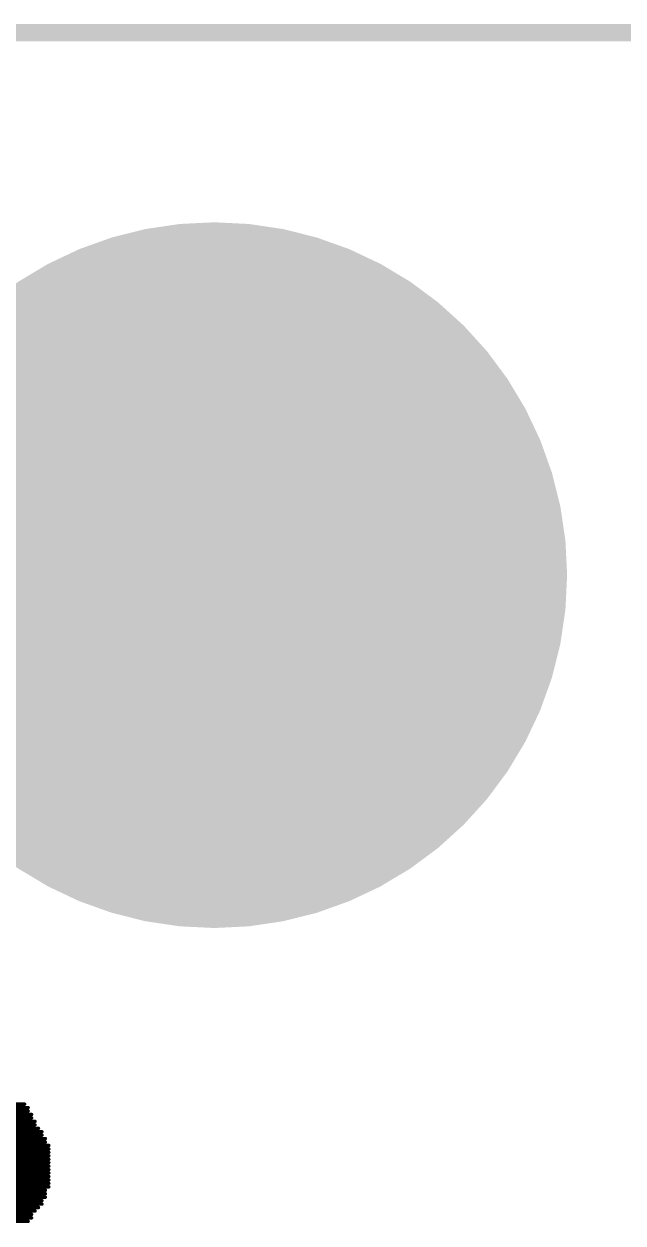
# Model space of a CAD drawing. Extents: x 749 to 923, y 554 to 649.
# Drawn here: x 848.56 to 852.97, y 621.41 to 630.25 of the extents above; entities that cross this region are included whole.
import ezdxf

# ---------------------------------------------------------------- set-up
doc = ezdxf.new("R2010")
doc.units = 0
doc.header["$MEASUREMENT"] = 0
doc.layers.get('0').update_dxf_attribs({"linetype": 'CONTINUOUS'})
for name, color, linetype in [('BOTTOMLAYER', 5, 'CONTINUOUS'), ('BOTTOMSOLDER', 6, 'CONTINUOUS'), ('KEEPOUTLAYER', 6, 'CONTINUOUS'), ('MULTILAYER', 9, 'CONTINUOUS'), ('TOPLAYER', 1, 'CONTINUOUS'), ('TOPOVERLAY', 7, 'CONTINUOUS'), ('TOPSOLDER', 216, 'CONTINUOUS')]:
    doc.layers.add(name, color=color, linetype=linetype)

# ---------------------------------------------------------------- blocks, each defined once
blk = doc.blocks.new('_________1')
at = {"layer": 'TOPOVERLAY', "const_width": 0.0254}
for points in [[(3.6322, 2.4638), (-3.8354, 2.4638)], [(3.683, 2.3876), (-3.8862, 2.3876)], [(3.6576, 2.4384), (-3.8608, 2.4384)], [(3.683, 2.413), (-3.8608, 2.413)], [(3.7338, 2.286), (-3.9624, 2.286)], [(3.7084, 2.3368), (-3.937, 2.3368)], [(3.7338, 2.3114), (-3.937, 2.3114)], [(3.7084, 2.3622), (-3.9116, 2.3622)], [(3.7592, 2.2098), (-3.9878, 2.2098)], [(3.7338, 2.2606), (-3.9624, 2.2606)], [(3.7338, 2.2352), (-3.9624, 2.2352)], [(3.7592, 2.1844), (-3.9878, 2.1844)], [(3.7592, 2.159), (-3.9878, 2.159)], [(3.7592, 2.1336), (-3.9878, 2.1336)], [(3.7592, 2.1082), (-3.9878, 2.1082)], [(3.7592, 2.0828), (-3.9878, 2.0828)], [(3.7592, 2.0574), (-3.9878, 2.0574)], [(3.7592, 2.032), (-3.9878, 2.032)], [(3.7592, 2.0066), (-3.9878, 2.0066)], [(3.7338, 1.9812), (-3.9878, 1.9812)], [(3.7338, 1.9558), (-3.9878, 1.9558)], [(3.7338, 1.9304), (-3.9878, 1.9304)], [(3.7084, 1.905), (-3.9878, 1.905)], [(3.7084, 1.8796), (-3.9624, 1.8796)], [(3.7084, 1.8542), (-3.9624, 1.8542)], [(3.683, 1.8288), (-3.937, 1.8288)], [(3.683, 1.8034), (-3.937, 1.8034)], [(3.6576, 1.778), (-3.9116, 1.778)], [(-2.0828, 1.7526), (-3.8862, 1.7526)], [(-2.8702, 1.7272), (-3.8862, 1.7272)], [(-2.8702, 1.7018), (-3.8608, 1.7018)], [(-2.8448, 1.6764), (-3.8608, 1.6764)], [(-2.8448, 1.651), (-3.8354, 1.651)], [(-2.8194, 1.6256), (-3.8354, 1.6256)], [(-2.8194, 1.6002), (-3.81, 1.6002)]]:
    blk.add_lwpolyline(points, dxfattribs=at)
at = {"layer": 'TOPOVERLAY', "const_width": 0.0127}
for points in [[(-3.84175, 2.4638, 1), (-3.82905, 2.4638, 1)], [(-3.89255, 2.3876, 1), (-3.87985, 2.3876, 1)], [(-3.86715, 2.4384, 1), (-3.85445, 2.4384, 1)], [(-3.86715, 2.413, 1), (-3.85445, 2.413, 1)], [(-3.96875, 2.286, 1), (-3.95605, 2.286, 1)], [(-3.94335, 2.3368, 1), (-3.93065, 2.3368, 1)], [(-3.94335, 2.3114, 1), (-3.93065, 2.3114, 1)], [(-3.91795, 2.3622, 1), (-3.90525, 2.3622, 1)], [(-3.99415, 2.2098, 1), (-3.98145, 2.2098, 1)], [(-3.96875, 2.2606, 1), (-3.95605, 2.2606, 1)], [(-3.96875, 2.2352, 1), (-3.95605, 2.2352, 1)], [(-3.99415, 2.1844, 1), (-3.98145, 2.1844, 1)], [(-3.99415, 2.159, 1), (-3.98145, 2.159, 1)], [(-3.99415, 2.1336, 1), (-3.98145, 2.1336, 1)], [(-3.99415, 2.1082, 1), (-3.98145, 2.1082, 1)], [(-3.99415, 2.0828, 1), (-3.98145, 2.0828, 1)], [(-3.99415, 2.0574, 1), (-3.98145, 2.0574, 1)], [(-3.99415, 2.032, 1), (-3.98145, 2.032, 1)], [(-3.99415, 2.0066, 1), (-3.98145, 2.0066, 1)], [(-3.99415, 1.9812, 1), (-3.98145, 1.9812, 1)], [(-3.99415, 1.9558, 1), (-3.98145, 1.9558, 1)], [(-3.99415, 1.9304, 1), (-3.98145, 1.9304, 1)], [(-3.99415, 1.905, 1), (-3.98145, 1.905, 1)], [(-3.96875, 1.8796, 1), (-3.95605, 1.8796, 1)], [(-3.96875, 1.8542, 1), (-3.95605, 1.8542, 1)], [(-3.94335, 1.8288, 1), (-3.93065, 1.8288, 1)], [(-3.94335, 1.8034, 1), (-3.93065, 1.8034, 1)], [(-3.91795, 1.778, 1), (-3.90525, 1.778, 1)], [(-3.89255, 1.7526, 1), (-3.87985, 1.7526, 1)], [(-3.89255, 1.7272, 1), (-3.87985, 1.7272, 1)], [(-3.86715, 1.7018, 1), (-3.85445, 1.7018, 1)], [(-3.86715, 1.6764, 1), (-3.85445, 1.6764, 1)], [(-3.84175, 1.651, 1), (-3.82905, 1.651, 1)], [(-3.84175, 1.6256, 1), (-3.82905, 1.6256, 1)], [(-3.81635, 1.6002, 1), (-3.80365, 1.6002, 1)]]:
    blk.add_lwpolyline(points, format="xyb", close=True, dxfattribs=at)

msp = doc.modelspace()

# ---------------------------------------------------------------- linework, layer by layer
at = {"layer": 'BOTTOMLAYER', "const_width": 2.5}
msp.add_lwpolyline([(848.7094, 626.1829, 1), (851.2094, 626.1829, 1)], format="xyb", close=True, dxfattribs=at)
at = {"layer": 'BOTTOMSOLDER', "const_width": 2.6016}
msp.add_lwpolyline([(848.6586, 626.1829, 1), (851.2602, 626.1829, 1)], format="xyb", close=True, dxfattribs=at)
at = {"layer": 'KEEPOUTLAYER', "const_width": 0.1272}
msp.add_lwpolyline([(824.6515, 630.1829), (857.1515, 630.1829)], dxfattribs=at)
at = {"layer": 'MULTILAYER', "const_width": 2.5}
msp.add_lwpolyline([(848.7094, 626.1829, 1), (851.2094, 626.1829, 1)], format="xyb", close=True, dxfattribs=at)
at = {"layer": 'TOPLAYER', "const_width": 2.5}
msp.add_lwpolyline([(848.7094, 626.1829, 1), (851.2094, 626.1829, 1)], format="xyb", close=True, dxfattribs=at)
at = {"layer": 'TOPSOLDER', "const_width": 2.6016}
msp.add_lwpolyline([(848.6586, 626.1829, 1), (851.2602, 626.1829, 1)], format="xyb", close=True, dxfattribs=at)

# ---------------------------------------------------------------- block references
at = {"rotation": 180}
msp.add_blockref('_________1', (844.7515, 623.8829), dxfattribs=at)

doc.saveas('drawing.dxf')
